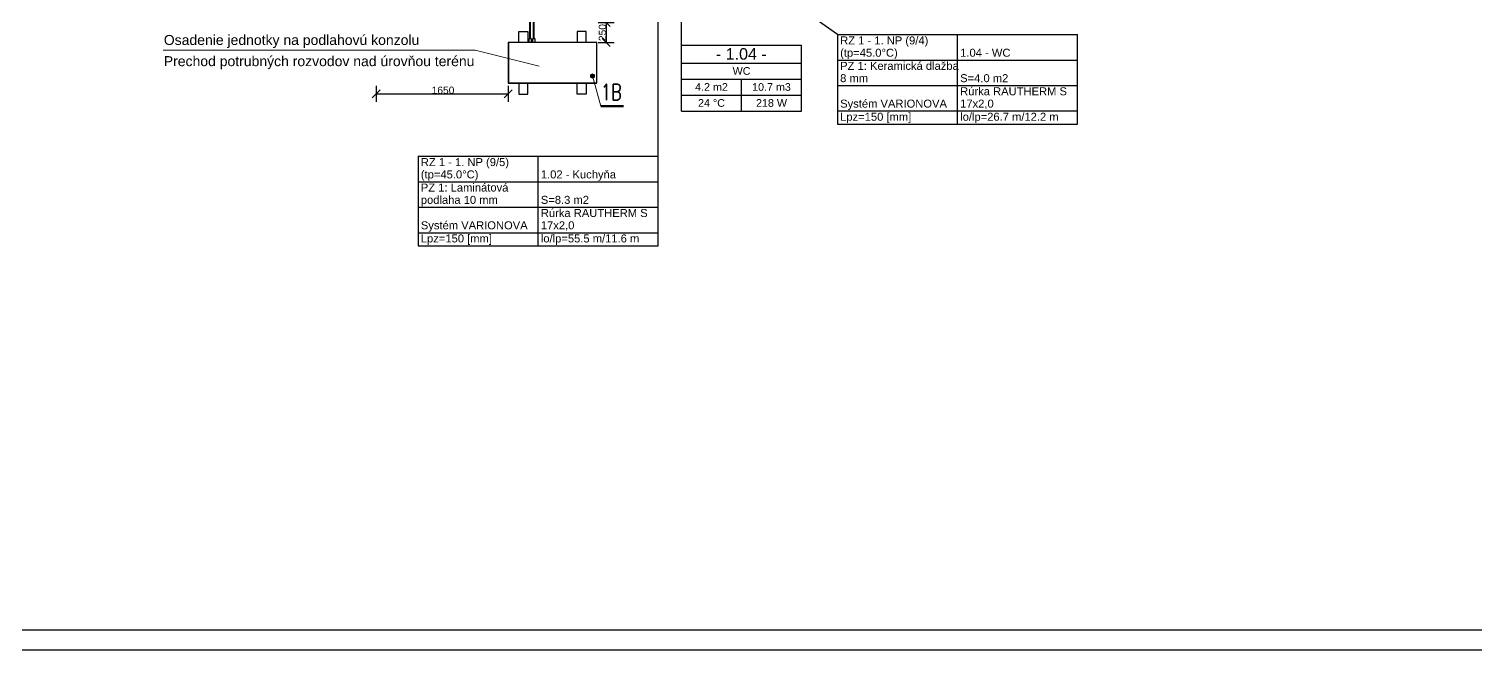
# Model space of a CAD drawing. Header units: millimetres. Extents: x 1046 to 78755, y 389 to 54562.
# Drawn here: x 10213 to 28289, y 389 to 8151 of the extents above; entities that cross this region are included whole.
import ezdxf

# ---------------------------------------------------------------- set-up
doc = ezdxf.new("R2010")
doc.units = ezdxf.units.MM
doc.linetypes.add('ACAD_ISO06W100', pattern=[36, 24, -3, 0, -3, 0, -3, 0, -3])
doc.linetypes.add('ACAD_ISO11W100', pattern=[33, 12, -3, 12, -3, 0, -3])
doc.layers.get('Defpoints').update_dxf_attribs({"color": 242})
for name, color, linetype in [('1__NP___MIESTNOSTIUK', 7, 'Continuous'), ('koty1', 7, 'Continuous'), ('TABU_KY', 7, 'Continuous'), ('vyk-KOTY', 4, 'Continuous')]:
    doc.layers.add(name, color=color, linetype=linetype)
doc.layers.add('NETLAC', color=6, linetype='Continuous', plot=False)
for name, color, linetype, lineweight in [('PISMO-R', 6, 'Continuous', 9), ('ROZVOD', 1, 'Continuous', 50), ('vyk-tc-privod', 175, 'ACAD_ISO06W100', 40), ('vyk-tc-vratka', 30, 'ACAD_ISO11W100', 40), ('vyk_POPIS', 7, 'Continuous', 20)]:
    doc.layers.add(name, color=color, linetype=linetype, lineweight=lineweight)
doc.styles.add('ARIAL', font='arial.ttf')
doc.styles.add('ISOCPEUR_4', font='isocpeur.ttf', dxfattribs={"height": 100})
doc.styles.add('TEXT125', font='romans.shx', dxfattribs={"width": 0.8, "height": 100})
doc.dimstyles.new('CS_Priebežná_-_2_0_mm__stavbárska_čiarka_čERVENA', dxfattribs={"dimscale": 304.8, "dimtxt": 99.598118, "dimasz": 0.328084, "dimexe": 0.328084, "dimexo": 0.0625, "dimgap": 0, "dimtad": 1, "dimdec": 0, "dimrnd": 5, "dimzin": 0, "dimdsep": 46, "dimtxsty": 'ISOCPEUR_4', "dimblk1": 'OBLIQUE', "dimblk2": 'OBLIQUE', "dimsah": 1, "dimcen": 0.09, "dimazin": 0, "dimtfac": 1, "dimtdec": 4, "dimtix": 1, "dimtmove": 0, "dimatfit": 3, "dimfxl": 0.328084, "dimfxlon": 1, "dimtvp": 1, "dimtolj": 1, "dimtzin": 0, "dimarcsym": 2})

# ---------------------------------------------------------------- blocks, each defined once
blk = doc.blocks.new('wsrt')
at = {"lineweight": 30}
for p, q in [((10104, 1667), (11213, 1667)), ((10104, 1159), (10104, 1667)), ((10104, 1665), (11213, 1665)), ((10106, 1159), (10106, 1667)), ((10237, 1668), (10237, 1806)), ((10237, 1806), (10349, 1806)), ((10349, 1806), (10349, 1665)), ((10905, 1715), (10880, 1715)), ((10880, 1715), (10880, 1665)), ((10905, 1665), (10905, 1715)), ((10951, 1715), (10926, 1715)), ((10926, 1715), (10926, 1665)), ((10951, 1665), (10951, 1715)), ((11080, 1806), (10967, 1806)), ((10967, 1806), (10967, 1665)), ((11080, 1668), (11080, 1806)), ((11211, 1667), (11211, 1159)), ((11213, 1667), (11213, 1159)), ((11213, 1161), (10104, 1161)), ((11213, 1159), (10104, 1159)), ((10237, 1158), (10237, 1020)), ((10349, 1020), (10349, 1161)), ((10967, 1020), (10967, 1161)), ((11080, 1158), (11080, 1020)), ((10237, 1020), (10349, 1020)), ((11080, 1020), (10967, 1020))]:
    blk.add_line(p, q, dxfattribs=at)
blk = doc.blocks.new('_Oblique')
at = {"layer": 'koty1', "color": 0, "lineweight": -2}
blk.add_line((-0.5, -0.5), (0.5, 0.5), dxfattribs=at)
blk = doc.blocks.new('*D10')
at = {"layer": 'Defpoints', "color": 0, "transparency": 16777216}
for p in [(17311, 8230), (17311, 7980), (17429, 7980)]:
    blk.add_point(p, dxfattribs=at)
at = {"layer": 'vyk-KOTY', "color": 0, "lineweight": -2, "transparency": 16777216}
for p, q in [((17330, 8230), (17529, 8230)), ((17429, 8230), (17429, 7980)), ((17330, 7980), (17529, 7980))]:
    blk.add_line(p, q, dxfattribs=at)
at = {"layer": 'vyk-KOTY', "color": 0, "lineweight": -2, "transparency": 16777216, "xscale": 100, "yscale": 100, "zscale": 100}
for p, rotation in [((17429, 8230), 90), ((17429, 7980), 270)]:
    blk.add_blockref('_Oblique', p, dxfattribs=dict(at, rotation=rotation))
at = {"layer": 'vyk-KOTY', "color": 0, "transparency": 16777216, "insert": (17382, 8105), "char_height": 91.4, "attachment_point": 5, "rotation": 90, "style": 'ARIAL'}
blk.add_mtext('\\A1;250', dxfattribs=at)
blk = doc.blocks.new('*D11')
at = {"layer": 'Defpoints', "color": 0, "transparency": 16777216}
for p in [(14555, 8231), (16204, 7982), (16204, 7338)]:
    blk.add_point(p, dxfattribs=at)
at = {"layer": 'vyk-KOTY', "color": 0, "lineweight": -2, "transparency": 16777216}
for p, q in [((14555, 7438), (14555, 7238)), ((16204, 7438), (16204, 7238)), ((14555, 7338), (16204, 7338))]:
    blk.add_line(p, q, dxfattribs=at)
at = {"layer": 'vyk-KOTY', "color": 0, "lineweight": -2, "transparency": 16777216, "xscale": 100, "yscale": 100, "zscale": 100, "rotation": 180}
blk.add_blockref('_Oblique', (14555, 7338), dxfattribs=at)
at = {"layer": 'vyk-KOTY', "color": 0, "lineweight": -2, "transparency": 16777216, "xscale": 100, "yscale": 100, "zscale": 100}
blk.add_blockref('_Oblique', (16204, 7338), dxfattribs=at)
at = {"layer": 'vyk-KOTY', "color": 0, "transparency": 16777216, "insert": (15389, 7384), "char_height": 91.4, "attachment_point": 5, "style": 'ARIAL'}
blk.add_mtext('\\A1;1650', dxfattribs=at)

msp = doc.modelspace()

# ---------------------------------------------------------------- hatches: boundary and pattern name
at = {"layer": 'PISMO-R'}
h = msp.add_hatch(color=0, dxfattribs=at)
h.dxf.hatch_style = 1
h.paths.add_polyline_path([(17282.4, 7571.5, 0.3240802), (17257.5, 7589.6, 0.4142136), (17231.2, 7563.3), (17257.5, 7563.3)])
h.paths.add_polyline_path([(17282.4, 7571.5), (17257.5, 7563.3), (17257.5, 7537.1, 0.5104825)])
h.paths.add_polyline_path([(17257.5, 7537.1), (17257.5, 7563.3), (17231.2, 7563.3, 0.4142136)])
h = msp.add_hatch(color=0, dxfattribs=at)
h.dxf.hatch_style = 1
h.paths.add_polyline_path([(17282.4, 7571.5, 0.3240802), (17257.5, 7589.6, 0.4142136), (17231.2, 7563.3), (17257.5, 7563.3)])
h.paths.add_polyline_path([(17282.4, 7571.5), (17257.5, 7563.3), (17257.5, 7537.1, 0.5104825)])
h.paths.add_polyline_path([(17257.5, 7537.1), (17257.5, 7563.3), (17231.2, 7563.3, 0.4142136)])

# ---------------------------------------------------------------- linework, layer by layer
msp.add_line((18370.3, 7948.6), (18370.3, 8981.4))
msp.add_lwpolyline([(1296.1, 21138.6), (42546.1, 21138.6), (42546.1, 638.6), (1296.1, 638.6)], close=True)
at = {"layer": '1__NP___MIESTNOSTIUK'}
for p, q in [((18370.3, 7722.6), (18370.3, 7948.6)), ((18370.3, 7948.6), (19870.3, 7948.6)), ((19870.3, 7722.6), (19870.3, 7948.6)), ((18370.3, 7522.6), (18370.3, 7722.6)), ((18370.3, 7722.6), (19870.3, 7722.6)), ((18370.3, 7722.6), (19870.3, 7722.6)), ((19870.3, 7522.6), (19870.3, 7722.6)), ((18370.3, 7322.6), (18370.3, 7522.6)), ((18370.3, 7522.6), (19870.3, 7522.6)), ((18370.3, 7522.6), (19870.3, 7522.6)), ((19120.3, 7322.6), (19120.3, 7522.6)), ((19870.3, 7322.6), (19870.3, 7522.6)), ((18370.3, 7122.6), (18370.3, 7322.6)), ((18370.3, 7322.6), (19870.3, 7322.6)), ((19120.3, 7122.6), (19120.3, 7322.6)), ((19870.3, 7122.6), (19870.3, 7322.6)), ((18370.3, 7122.6), (19870.3, 7122.6))]:
    msp.add_line(p, q, dxfattribs=at)
at = {"layer": 'NETLAC'}
msp.add_lwpolyline([(1046.1, 21388.6), (42796.1, 21388.6), (42796.1, 388.6), (1046.1, 388.6)], close=True, dxfattribs=at)
at = {"layer": 'PISMO-R', "color": 0}
msp.add_line((17359.8, 7186.4), (17257.5, 7563.3), dxfattribs=at)
msp.add_circle((17257.5, 7563.3), 26.2, dxfattribs=at)
msp.add_circle((17257.5, 7563.3), 26.2, dxfattribs=at)
at = {"layer": 'ROZVOD', "color": 0}
msp.add_line((17646.7, 7186.4), (17359.8, 7186.4), dxfattribs=at)
at = {"layer": 'TABU_KY', "color": 5}
for p, q in [((20317.9, 8079.4), (18907.3, 9080.4)), ((18076.8, 6404.7), (18076.8, 8981.4)), ((20317.9, 8079.4), (23317.9, 8079.4)), ((21817.9, 7761.4), (21817.9, 8079.4)), ((20317.9, 7761.4), (23317.9, 7761.4)), ((21817.9, 7443.4), (21817.9, 7761.4)), ((20317.9, 7443.4), (23317.9, 7443.4)), ((21817.9, 7125.4), (21817.9, 7443.4)), ((20317.9, 7125.4), (23317.9, 7125.4)), ((21817.9, 6961.4), (21817.9, 7125.4)), ((15076.8, 6558.7), (18076.8, 6558.7)), ((16576.8, 6240.7), (16576.8, 6558.7)), ((15076.8, 6240.7), (18076.8, 6240.7)), ((16576.8, 5922.7), (16576.8, 6240.7)), ((15076.8, 5922.7), (18076.8, 5922.7)), ((16576.8, 5604.7), (16576.8, 5922.7)), ((15076.8, 5604.7), (18076.8, 5604.7)), ((16576.8, 5440.7), (16576.8, 5604.7))]:
    msp.add_line(p, q, dxfattribs=at)
for points in [[(20317.9, 8079.4), (20317.9, 6961.4), (23317.9, 6961.4), (23317.9, 8079.4)], [(15076.8, 6558.7), (15076.8, 5440.7), (18076.8, 5440.7), (18076.8, 6558.7)]]:
    msp.add_lwpolyline(points, dxfattribs=at)
at = {"layer": 'vyk-tc-privod', "ltscale": 50}
msp.add_line((16477.8, 8029.5), (16478.3, 9526.8), dxfattribs=at)
at = {"layer": 'vyk-tc-vratka', "ltscale": 50}
msp.add_line((16523.5, 8028.4), (16528.2, 9476.8), dxfattribs=at)
at = {"layer": 'vyk_POPIS', "color": 7}
msp.add_line((11890.1, 7885.5), (15790.2, 7885.5), dxfattribs=at)
at = {"layer": 'vyk_POPIS', "ltscale": 2}
msp.add_line((15790.2, 7885.5), (16591.8, 7686.1), dxfattribs=at)

# ---------------------------------------------------------------- block references
at = {"xscale": -1, "rotation": 3.901722385180051e-06}
msp.add_blockref('wsrt', (27416.5, 6314.1), dxfattribs=at)

# ---------------------------------------------------------------- texts
at = {"style": 'ARIAL'}
for s, p in [('Osadenie jednotky na podlahovú konzolu', (11899.3, 7950.3)), ('Prechod potrubných rozvodov nad úrovňou terénu', (11899.3, 7685.5))]:
    msp.add_text(s, height=125, dxfattribs=at).set_placement(p)
at = {"layer": '1__NP___MIESTNOSTIUK', "style": 'ARIAL'}
for s, height, p in [('- 1.04 -', 143.99, (18798.8, 7766.6)), ('WC', 95.99, (19008.8, 7577.6)), ('4.2 m2', 95.99, (18539.8, 7377.6)), ('10.7 m3', 95.99, (19252.3, 7377.6)), ('24 °C', 95.99, (18576.3, 7177.6)), ('218 W', 95.99, (19301.3, 7177.6))]:
    msp.add_text(s, height=height, dxfattribs=at).set_placement(p)
at = {"layer": 'ROZVOD', "color": 0, "style": 'TEXT125', "width": 0.75}
msp.add_text('1B', height=200, dxfattribs=at).set_placement((17359.8, 7261.6))
at = {"layer": 'TABU_KY', "color": 160, "style": 'ARIAL'}
for s, p in [('RZ 1 - 1. NP (9/4) ', (20352.9, 7957.4)), ('(tp=45.0°C)', (20352.9, 7803.4)), ('1.04 - WC', (21852.9, 7803.4)), ('PZ 1: Keramická dlažba', (20352.9, 7639.4)), ('8 mm', (20352.9, 7485.4)), ('S=4.0 m2', (21852.9, 7485.4)), ('Rúrka RAUTHERM S', (21852.9, 7321.4)), ('Systém VARIONOVA', (20352.9, 7167.4)), ('17x2,0', (21852.9, 7167.4)), ('Lpz=150 [mm]', (20352.9, 7003.4)), ('lo/lp=26.7 m/12.2 m', (21852.9, 7003.4)), ('RZ 1 - 1. NP (9/5) ', (15111.8, 6436.7)), ('(tp=45.0°C)', (15111.8, 6282.7)), ('1.02 - Kuchyňa', (16611.8, 6282.7)), ('PZ 1: Laminátová', (15111.8, 6118.7)), ('podlaha 10 mm', (15111.8, 5964.7)), ('S=8.3 m2', (16611.8, 5964.7)), ('Rúrka RAUTHERM S', (16611.8, 5800.7)), ('Systém VARIONOVA', (15111.8, 5646.7)), ('17x2,0', (16611.8, 5646.7)), ('Lpz=150 [mm]', (15111.8, 5482.7)), ('lo/lp=55.5 m/11.6 m', (16611.8, 5482.7))]:
    msp.add_text(s, height=100, dxfattribs=at).set_placement(p)

# ---------------------------------------------------------------- dimensions: what is measured, and where the dimension line sits
at = {"layer": 'vyk-KOTY', "color": 0}
dim = msp.add_linear_dim(base=(16203.9, 7337.5), p1=(14555.3, 8231.4), p2=(16203.9, 7981.5), angle=180, text='1650', dimstyle='CS_Priebežná_-_2_0_mm__stavbárska_čiarka_čERVENA', override={"dimtxt": 0.3, "dimpost": '<>', "dimtxsty": 'ARIAL'}, dxfattribs=at)
dim.commit()
dim.dimension.update_dxf_attribs({"geometry": '*D11', "text_midpoint": (15389.1, 7337.5), "dimtype": 160})
dim = msp.add_linear_dim(base=(17428.8, 7979.5), p1=(17310.9, 8229.5), p2=(17310.9, 7979.5), angle=90, dimstyle='CS_Priebežná_-_2_0_mm__stavbárska_čiarka_čERVENA', override={"dimtxt": 0.3, "dimpost": '<>', "dimtxsty": 'ARIAL'}, dxfattribs=at)
dim.commit()
dim.dimension.update_dxf_attribs({"geometry": '*D10', "text_midpoint": (17428.8, 8104.5), "dimtype": 160})

doc.saveas('drawing.dxf')
